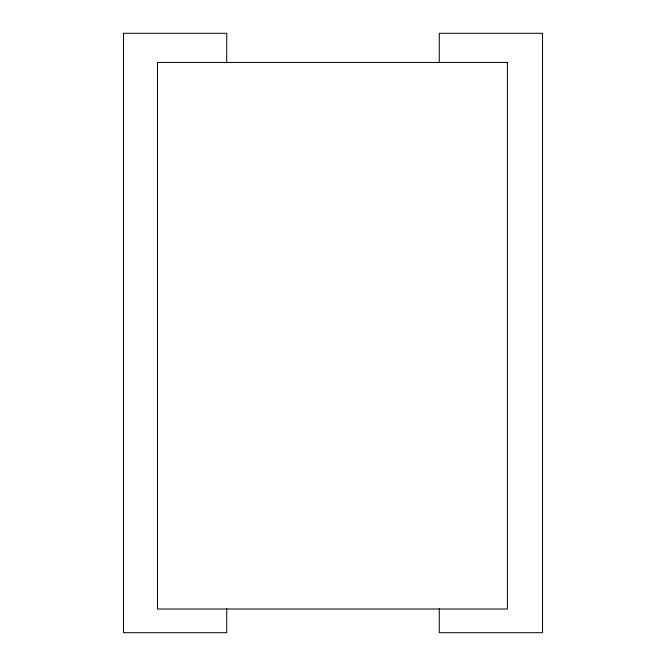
<?xml version="1.0" encoding="UTF-8"?>
<svg xmlns="http://www.w3.org/2000/svg" width="666" height="666" viewBox="0 0 666 666"><rect width="100%" height="100%" fill="white"/><g stroke="black" fill="none" stroke-linecap="round" stroke-linejoin="round"><path stroke-width="1" d="M439.277 62.446L439.277 33.3L542.515 33.3L542.515 632.7L439.277 632.7L439.277 608.574M226.723 62.446L226.723 33.3L123.485 33.3L123.485 632.7L226.723 632.7L226.723 608.574M507.409 62.446L157.492 62.446L157.492 609.015L507.409 609.015L507.409 62.446"/></g></svg>
